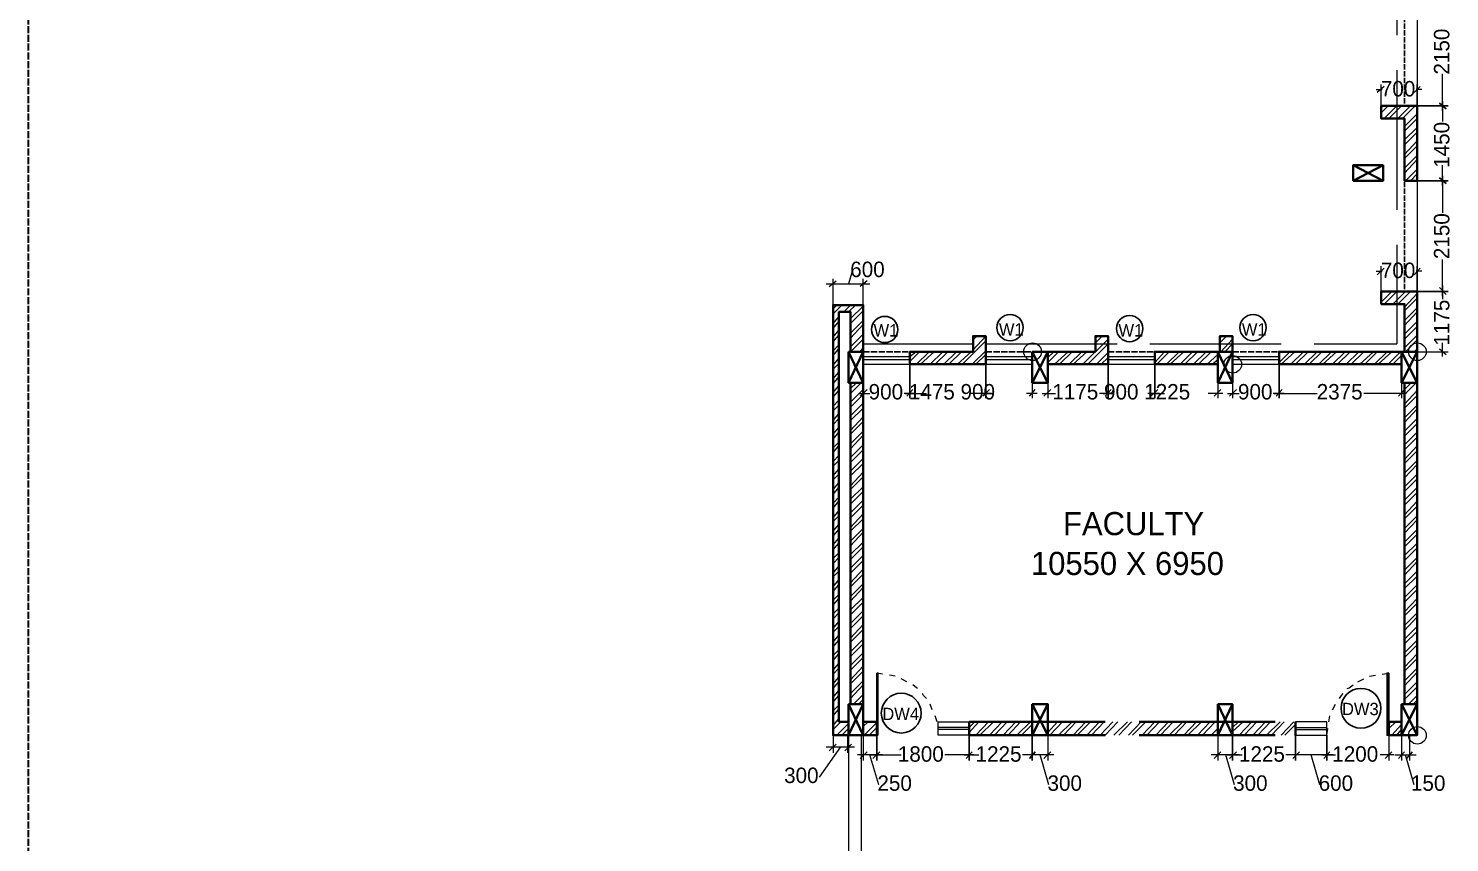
# Model space of a CAD drawing. Header units: millimetres. Extents: x 23593 to 241524, y 4405 to 182732.
# Drawn here: x 56816 to 84421, y 138495 to 154321 of the extents above; entities that cross this region are included whole.
import ezdxf

# ---------------------------------------------------------------- set-up
doc = ezdxf.new("R2010")
doc.units = ezdxf.units.MM
doc.linetypes.add('PDF_IMPORT', pattern=[1, 0.8, -0.2])
for name, color, linetype in [('PDF_0', 7, 'Continuous'), ('PDF_AR_DIMENSION', 7, 'Continuous'), ('PDF_AR_ELEVATION', 2, 'Continuous'), ('PDF_DOOR WIN TEXT', 5, 'Continuous'), ('PDF_ST COLUMN', 1, 'Continuous'), ('PDF_Text', 7, 'Continuous'), ('PDF_wall', 7, 'Continuous')]:
    doc.layers.add(name, color=color, linetype=linetype)
for name, color, linetype, true_color in [('PDF_AR_DOOR', 7, 'Continuous', 0x723939), ('PDF_AR_HATCH', 7, 'Continuous', 0x767676), ('PDF_AR_WINDOW', 7, 'Continuous', 0x00a5dd), ('PDF_exp gap', 7, 'Continuous', 0xdd006e)]:
    doc.layers.add(name, color=color, linetype=linetype, true_color=true_color)
doc.styles.add('PDF Century Gothic', font='GOTHIC.TTF')

msp = doc.modelspace()

# ---------------------------------------------------------------- linework, layer by layer
at = {"layer": 'PDF_0', "color": 1, "linetype": 'PDF_IMPORT', "lineweight": 25, "ltscale": 132.136405}
for points in [[(83546, 154946), (83546, 152813)], [(83546, 151340), (83546, 149207)]]:
    msp.add_lwpolyline(points, dxfattribs=at)
at = {"layer": 'PDF_0', "lineweight": 13}
for points in [[(83149, 153190), (83017, 153077)], [(83734, 153077), (83848, 153190)], [(83149, 149660), (83017, 149528)], [(83734, 149528), (83848, 149660)], [(72371, 149302), (72503, 149415)], [(73107, 149415), (72975, 149302)], [(84225, 148094), (84357, 147980)], [(73107, 147301), (72975, 147169)], [(76259, 147169), (76372, 147301)], [(76674, 147301), (76542, 147169)], [(79846, 147169), (79978, 147301)], [(80280, 147301), (80148, 147169)], [(83432, 147169), (83546, 147301)], [(72371, 140279), (72503, 140411)], [(72805, 140411), (72673, 140279)], [(72975, 140128), (73107, 140260)], [(76674, 140260), (76542, 140128)], [(79846, 140128), (79978, 140260)], [(83168, 140128), (83300, 140260)], [(83432, 140128), (83546, 140260)], [(83697, 140260), (83583, 140128)]]:
    msp.add_lwpolyline(points, dxfattribs=at)
for points in [[(84225, 152869), (84357, 152756)], [(84225, 151416), (84357, 151303)], [(84225, 149283), (84357, 149151)], [(73881, 147169), (73994, 147301)], [(75353, 147169), (75485, 147301)], [(77732, 147169), (77845, 147301)], [(78619, 147169), (78751, 147301)], [(81054, 147169), (81167, 147301)], [(73220, 140128), (73352, 140260)], [(75032, 140128), (75145, 140260)], [(76372, 140260), (76259, 140128)], [(80148, 140128), (80280, 140260)], [(81507, 140260), (81375, 140128)], [(81979, 140128), (82092, 140260)]]:
    msp.add_lwpolyline(points, close=True, dxfattribs=at)
at = {"layer": 'PDF_0', "color": 1, "linetype": 'PDF_IMPORT', "lineweight": 25, "ltscale": 151.013034}
for points in [[(73031, 148037), (73937, 148037)], [(75410, 148037), (76316, 148037)], [(77788, 148037), (78694, 148037)], [(80204, 148037), (81110, 148037)]]:
    msp.add_lwpolyline(points, dxfattribs=at)
at = {"layer": 'PDF_AR_DIMENSION', "lineweight": 13}
for points in [[(83093, 152813), (83093, 153228)], [(83791, 152813), (83791, 153228)], [(84282, 152718), (84282, 153436)], [(82998, 153134), (83111, 153134)], [(83885, 153134), (83772, 153134)], [(84282, 152907), (84282, 152511)], [(84282, 151265), (84282, 151661)], [(84282, 151454), (84282, 150736)], [(72824, 149623), (72748, 149358)], [(83093, 149207), (83093, 149698)], [(83791, 149207), (83791, 149698)], [(84282, 149113), (84282, 149830)], [(72314, 149358), (72446, 149358), (73031, 149358), (73163, 149358)], [(72446, 148943), (72446, 149453)], [(73031, 148943), (73031, 149453)], [(82998, 149604), (83111, 149604)], [(83885, 149604), (83772, 149604)], [(84282, 149321), (84282, 149056)], [(83791, 148037), (84395, 148037)], [(84282, 147943), (84282, 148207)], [(73031, 147735), (73031, 147131)], [(79921, 147792), (79921, 147131)], [(83489, 147792), (83489, 147131)], [(76316, 147433), (76316, 147131)], [(76618, 147433), (76618, 147131)], [(80204, 147433), (80204, 147131)], [(72937, 147225), (73163, 147225)], [(74032, 147225), (73824, 147225)], [(73843, 147225), (74258, 147225)], [(75523, 147225), (75108, 147225)], [(75315, 147225), (75542, 147225)], [(76410, 147225), (76203, 147225)], [(76505, 147225), (76769, 147225)], [(77883, 147225), (77618, 147225)], [(77694, 147225), (77901, 147225)], [(78789, 147225), (78562, 147225)], [(78581, 147225), (78883, 147225)], [(80016, 147225), (79732, 147225)], [(80110, 147225), (80337, 147225)], [(81205, 147225), (80997, 147225)], [(81016, 147225), (81847, 147225)], [(83583, 147225), (82753, 147225)], [(72446, 140581), (72446, 140241)], [(72729, 140581), (72729, 140241)], [(73031, 140581), (73031, 140090)], [(76618, 140581), (76618, 140090)], [(79921, 140581), (79921, 140090)], [(83244, 140581), (83244, 140090)], [(83489, 140581), (83489, 140090)], [(83640, 140581), (83640, 140090)], [(72182, 139769), (72597, 140354)], [(72314, 140354), (72446, 140354), (72729, 140354), (72861, 140354)], [(73409, 140203), (73296, 140203), (73031, 140203), (72918, 140203)], [(73333, 139618), (73163, 140203)], [(73182, 140203), (73767, 140203)], [(75183, 140203), (74617, 140203)], [(74994, 140203), (75278, 140203)], [(76410, 140203), (76127, 140203)], [(76731, 140203), (76618, 140203), (76316, 140203), (76184, 140203)], [(76637, 139618), (76467, 140203)], [(80337, 140203), (80204, 140203), (79921, 140203), (79789, 140203)], [(80242, 139618), (80072, 140203)], [(80110, 140203), (80393, 140203)], [(81545, 140203), (81243, 140203)], [(82168, 140203), (82035, 140203), (81431, 140203), (81318, 140203)], [(81903, 139618), (81733, 140203)], [(81941, 140203), (82205, 140203)], [(83338, 140203), (83074, 140203)], [(83357, 140203), (83489, 140203), (83640, 140203), (83772, 140203)], [(83734, 139618), (83564, 140203)]]:
    msp.add_lwpolyline(points, dxfattribs=at)
for points in [[(84395, 152813), (83791, 152813)], [(84395, 151359), (83791, 151359)], [(84395, 149207), (83791, 149207)], [(73937, 147131), (73937, 147792)], [(75410, 147131), (75410, 147792)], [(77788, 147131), (77788, 147792)], [(78694, 147131), (78694, 147792)], [(81110, 147131), (81110, 147792)], [(73296, 140090), (73296, 140581)], [(75089, 140090), (75089, 140581)], [(76316, 140090), (76316, 140581)], [(80204, 140090), (80204, 140581)], [(81431, 140090), (81431, 140581)], [(82035, 140090), (82035, 140581)]]:
    msp.add_lwpolyline(points, close=True, dxfattribs=at)
at = {"layer": 'PDF_AR_DOOR', "lineweight": 25}
for points in [[(73296, 141789), (73314, 141789), (73314, 140581), (73296, 140581)], [(83244, 141789), (83206, 141789), (83206, 140581), (83244, 140581)]]:
    msp.add_lwpolyline(points, close=True, dxfattribs=at)
at = {"layer": 'PDF_AR_DOOR', "lineweight": 20}
for points in [[(73409, 141770), (73296, 141789)], [(73654, 141732), (73541, 141751)], [(73881, 141619), (73767, 141676)], [(82639, 141619), (82753, 141676)], [(82866, 141732), (82979, 141751)], [(83111, 141770), (83244, 141789)], [(74088, 141487), (74069, 141506), (73994, 141562)], [(74258, 141298), (74202, 141355), (74183, 141392)], [(82281, 141298), (82319, 141355), (82356, 141392)], [(82432, 141487), (82470, 141506), (82545, 141562)], [(74371, 141072), (74334, 141185)], [(82149, 141072), (82205, 141185)], [(74466, 140845), (74428, 140958)], [(82073, 140845), (82092, 140958)], [(74485, 140581), (74485, 140713)], [(82035, 140581), (82054, 140713)]]:
    msp.add_lwpolyline(points, dxfattribs=at)
at = {"layer": 'PDF_AR_ELEVATION', "lineweight": 20}
for points in [[(72748, 140581), (72748, 137240)], [(72994, 140581), (72994, 137296)]]:
    msp.add_lwpolyline(points, dxfattribs=at)
at = {"layer": 'PDF_AR_HATCH', "lineweight": 5}
for points in [[(83093, 152775), (83130, 152813)], [(83093, 152681), (83225, 152813)], [(83149, 152567), (83395, 152813)], [(83244, 152567), (83489, 152813)], [(83413, 152567), (83659, 152813)], [(83508, 152567), (83753, 152813)], [(83546, 152416), (83791, 152662)], [(83546, 152322), (83791, 152567)], [(83546, 152152), (83791, 152397)], [(83546, 152058), (83791, 152303)], [(83546, 151869), (83791, 152133)], [(83546, 151793), (83791, 152039)], [(83546, 151605), (83791, 151850)], [(83546, 151510), (83791, 151775)], [(83564, 151359), (83791, 151586)], [(83659, 151359), (83791, 151491)], [(83093, 149000), (83300, 149207)], [(83093, 149188), (83111, 149207)], [(83149, 148962), (83395, 149207)], [(83319, 148962), (83564, 149207)], [(83413, 148962), (83659, 149207)], [(83546, 148905), (83791, 149170)], [(83546, 148830), (83791, 149075)], [(72446, 148868), (72522, 148943)], [(72446, 148773), (72616, 148943)], [(72654, 148811), (72786, 148943)], [(72748, 148811), (72880, 148943)], [(72786, 148679), (73031, 148924)], [(72786, 148584), (73031, 148830)], [(83546, 148641), (83791, 148886)], [(83546, 148547), (83791, 148811)], [(72446, 148584), (72559, 148717)], [(72446, 148490), (72559, 148622)], [(72786, 148396), (73031, 148641)], [(72786, 148301), (73031, 148566)], [(83546, 148377), (83791, 148622)], [(83546, 148282), (83791, 148528)], [(72446, 148320), (72559, 148452)], [(72446, 148226), (72559, 148358)], [(72786, 148131), (73031, 148377)], [(72786, 148037), (73031, 148282)], [(74957, 147792), (75410, 148245)], [(75164, 148075), (75410, 148339)], [(75164, 148264), (75240, 148339)], [(77297, 147792), (77788, 148282)], [(77543, 148301), (77581, 148339)], [(77543, 148207), (77675, 148339)], [(79959, 148301), (79997, 148339)], [(79959, 148207), (80091, 148339)], [(79978, 148037), (80204, 148282)], [(83546, 148113), (83791, 148358)], [(83564, 148037), (83791, 148264)], [(72446, 148056), (72559, 148169)], [(72446, 147961), (72559, 148094)], [(72975, 148037), (73031, 148113)], [(73937, 147943), (74051, 148037)], [(73937, 147848), (74126, 148037)], [(74069, 147792), (74315, 148037)], [(74145, 147792), (74409, 148037)], [(74334, 147792), (74579, 148037)], [(74428, 147792), (74674, 148037)], [(74598, 147792), (74843, 148037)], [(74692, 147792), (74938, 148037)], [(74862, 147792), (75127, 148037)], [(75145, 147792), (75410, 148056)], [(75221, 147792), (75410, 147980)], [(76618, 147924), (76731, 148037)], [(76618, 147829), (76825, 148037)], [(76750, 147792), (77014, 148037)], [(76844, 147792), (77090, 148037)], [(77033, 147792), (77279, 148037)], [(77109, 147792), (77373, 148037)], [(77392, 147792), (77788, 148188)], [(77562, 147792), (77788, 148018)], [(78694, 147829), (78883, 148037)], [(78694, 148018), (78713, 148037)], [(78732, 147792), (78977, 148037)], [(78921, 147792), (79166, 148037)], [(78996, 147792), (79261, 148037)], [(79185, 147792), (79430, 148037)], [(79279, 147792), (79525, 148037)], [(79449, 147792), (79695, 148037)], [(79544, 147792), (79789, 148037)], [(79714, 147792), (79921, 147980)], [(80053, 148037), (80204, 148188)], [(81110, 147829), (81318, 148037)], [(81110, 148018), (81129, 148037)], [(81148, 147792), (81412, 148037)], [(81337, 147792), (81582, 148037)], [(81431, 147792), (81677, 148037)], [(81601, 147792), (81847, 148037)], [(81696, 147792), (81941, 148037)], [(81884, 147792), (82130, 148037)], [(81960, 147792), (82224, 148037)], [(82149, 147792), (82394, 148037)], [(82243, 147792), (82488, 148037)], [(82413, 147792), (82658, 148037)], [(82507, 147792), (82753, 148037)], [(82677, 147792), (82941, 148037)], [(82772, 147792), (83017, 148037)], [(82960, 147792), (83206, 148037)], [(83036, 147792), (83300, 148037)], [(83225, 147792), (83470, 148037)], [(83319, 147792), (83489, 147961)], [(83734, 148037), (83791, 148094)], [(72446, 147773), (72559, 147905)], [(72446, 147697), (72559, 147810)], [(75410, 147792), (75410, 147792)], [(77656, 147792), (77788, 147924)], [(79808, 147792), (79921, 147886)], [(72446, 147508), (72559, 147641)], [(72446, 147414), (72559, 147546)], [(72786, 147320), (72899, 147433)], [(72786, 147225), (72994, 147433)], [(83546, 147301), (83678, 147433)], [(83546, 147206), (83772, 147433)], [(72446, 147244), (72559, 147376)], [(72446, 147150), (72559, 147282)], [(72786, 147055), (73031, 147301)], [(72786, 146961), (73031, 147206)], [(83546, 147018), (83791, 147282)], [(83546, 146942), (83791, 147188)], [(72446, 146980), (72559, 147093)], [(72446, 146886), (72559, 146999)], [(72786, 146791), (73031, 147037)], [(72786, 146697), (73031, 146942)], [(83546, 146753), (83791, 146999)], [(83546, 146659), (83791, 146923)], [(72446, 146697), (72559, 146829)], [(72446, 146621), (72559, 146735)], [(72786, 146508), (73031, 146772)], [(72786, 146432), (73031, 146678)], [(83546, 146489), (83791, 146735)], [(83546, 146395), (83791, 146640)], [(72446, 146432), (72559, 146565)], [(72446, 146338), (72559, 146470)], [(72786, 146244), (73031, 146489)], [(72786, 146149), (73031, 146414)], [(83546, 146225), (83791, 146470)], [(83546, 146130), (83791, 146376)], [(72446, 146168), (72559, 146281)], [(72446, 146074), (72559, 146206)], [(72786, 145979), (73031, 146225)], [(72786, 145885), (73031, 146130)], [(83546, 145942), (83791, 146206)], [(83546, 145866), (83791, 146112)], [(72446, 145904), (72559, 146017)], [(72446, 145810), (72559, 145923)], [(72446, 145621), (72559, 145753)], [(72786, 145715), (73031, 145961)], [(72786, 145621), (73031, 145866)], [(83546, 145677), (83791, 145923)], [(83546, 145583), (83791, 145847)], [(72446, 145545), (72559, 145659)], [(72446, 145357), (72559, 145489)], [(72786, 145432), (73031, 145696)], [(72786, 145357), (73031, 145602)], [(83546, 145413), (83791, 145659)], [(83546, 145319), (83791, 145564)], [(72446, 145262), (72559, 145394)], [(72446, 145092), (72559, 145206)], [(72786, 145168), (73031, 145413)], [(72786, 145073), (73031, 145319)], [(83546, 145149), (83791, 145394)], [(83546, 145054), (83791, 145300)], [(72446, 144998), (72559, 145130)], [(72446, 144809), (72559, 144941)], [(72786, 144903), (73031, 145149)], [(72786, 144809), (73031, 145054)], [(83546, 144866), (83791, 145130)], [(83546, 144790), (83791, 145036)], [(72446, 144734), (72559, 144847)], [(72446, 144545), (72559, 144677)], [(72786, 144620), (73031, 144885)], [(72786, 144545), (73031, 144790)], [(83546, 144601), (83791, 144847)], [(83546, 144507), (83791, 144771)], [(72446, 144450), (72559, 144583)], [(72446, 144281), (72559, 144413)], [(72786, 144356), (73031, 144601)], [(72786, 144262), (73031, 144526)], [(83546, 144337), (83791, 144583)], [(83546, 144243), (83791, 144488)], [(72446, 144186), (72559, 144318)], [(72446, 144016), (72559, 144130)], [(72786, 144092), (73031, 144337)], [(72786, 143997), (73031, 144243)], [(83546, 144073), (83791, 144318)], [(83546, 143979), (83791, 144224)], [(72446, 143922), (72559, 144035)], [(72446, 143733), (72559, 143865)], [(72786, 143828), (73031, 144073)], [(72786, 143733), (73031, 143979)], [(83546, 143790), (83791, 144035)], [(83546, 143695), (83791, 143960)], [(72446, 143658), (72559, 143771)], [(72446, 143469), (72559, 143601)], [(72786, 143544), (73031, 143809)], [(72786, 143469), (73031, 143714)], [(83546, 143525), (83791, 143771)], [(83546, 143431), (83791, 143676)], [(72446, 143374), (72559, 143507)], [(72446, 143205), (72559, 143318)], [(72786, 143280), (73031, 143525)], [(72786, 143186), (73031, 143450)], [(83546, 143261), (83791, 143507)], [(83546, 143167), (83791, 143412)], [(72446, 143110), (72559, 143242)], [(72446, 142940), (72559, 143054)], [(72786, 143016), (73031, 143261)], [(72786, 142921), (73031, 143167)], [(72786, 142752), (73031, 142997)], [(83546, 142978), (83791, 143242)], [(83546, 142903), (83791, 143148)], [(72446, 142846), (72559, 142959)], [(72446, 142657), (72559, 142789)], [(72786, 142657), (73031, 142903)], [(72786, 142468), (73031, 142733)], [(83546, 142714), (83791, 142959)], [(83546, 142619), (83791, 142884)], [(72446, 142582), (72559, 142695)], [(72446, 142393), (72559, 142525)], [(72786, 142393), (73031, 142638)], [(72786, 142204), (73031, 142450)], [(83546, 142450), (83791, 142695)], [(83546, 142355), (83791, 142601)], [(72446, 142299), (72559, 142431)], [(72446, 142129), (72559, 142242)], [(72446, 142034), (72559, 142166)], [(72786, 142110), (73031, 142355)], [(72786, 141940), (73031, 142185)], [(83546, 142185), (83791, 142431)], [(83546, 142091), (83791, 142336)], [(83546, 141902), (83791, 142166)], [(72446, 141845), (72559, 141978)], [(72786, 141845), (73031, 142091)], [(72786, 141657), (73031, 141921)], [(83546, 141827), (83791, 142072)], [(72446, 141770), (72559, 141883)], [(72446, 141581), (72559, 141713)], [(72446, 141487), (72559, 141619)], [(72786, 141581), (73031, 141827)], [(72786, 141392), (73031, 141638)], [(83546, 141638), (83791, 141883)], [(83546, 141543), (83791, 141808)], [(83546, 141374), (83791, 141619)], [(72446, 141317), (72559, 141449)], [(72446, 141223), (72559, 141355)], [(72786, 141298), (73031, 141562)], [(72842, 141185), (73031, 141374)], [(83546, 141279), (83791, 141525)], [(83621, 141185), (83791, 141355)], [(72446, 141053), (72559, 141166)], [(72446, 140958), (72559, 141090)], [(72937, 141185), (73031, 141279)], [(83715, 141185), (83791, 141260)], [(72446, 140769), (72559, 140902)], [(72446, 140694), (72597, 140845)], [(72522, 140581), (72748, 140807)], [(73031, 140845), (73031, 140845)], [(73031, 140751), (73126, 140845)], [(73050, 140581), (73296, 140826)], [(75089, 140732), (75202, 140845)], [(75089, 140637), (75278, 140845)], [(75221, 140581), (75466, 140845)], [(75296, 140581), (75561, 140845)], [(75485, 140581), (75731, 140845)], [(75580, 140581), (75825, 140845)], [(75749, 140581), (75995, 140845)], [(75844, 140581), (76089, 140845)], [(76014, 140581), (76278, 140845)], [(76108, 140581), (76316, 140788)], [(76618, 140637), (76807, 140845)], [(76618, 140826), (76637, 140845)], [(76656, 140581), (76901, 140845)], [(76825, 140581), (77090, 140845)], [(76920, 140581), (77165, 140845)], [(77109, 140581), (77354, 140845)], [(77184, 140581), (77448, 140845)], [(77373, 140581), (77618, 140845)], [(77467, 140581), (77713, 140845)], [(77637, 140581), (77883, 140845)], [(77732, 140581), (77977, 140845)], [(77901, 140581), (78166, 140845)], [(77996, 140581), (78241, 140845)], [(78185, 140581), (78430, 140845)], [(78260, 140581), (78524, 140845)], [(78449, 140581), (78694, 140845)], [(78543, 140581), (78789, 140845)], [(78713, 140581), (78959, 140845)], [(78808, 140581), (79053, 140845)], [(78977, 140581), (79242, 140845)], [(79072, 140581), (79317, 140845)], [(79261, 140581), (79506, 140845)], [(79336, 140581), (79600, 140845)], [(79525, 140581), (79770, 140845)], [(79619, 140581), (79865, 140845)], [(80204, 140732), (80318, 140845)], [(80204, 140656), (80412, 140845)], [(80337, 140581), (80582, 140845)], [(80431, 140581), (80676, 140845)], [(80601, 140581), (80846, 140845)], [(80695, 140581), (80941, 140845)], [(80865, 140581), (81129, 140845)], [(80959, 140581), (81205, 140845)], [(81148, 140581), (81394, 140845)], [(81224, 140581), (81431, 140788)], [(83244, 140807), (83281, 140845)], [(83244, 140713), (83376, 140845)], [(83300, 140581), (83489, 140788)], [(72616, 140581), (72748, 140713)], [(73145, 140581), (73296, 140732)], [(76297, 140581), (76316, 140618)], [(79789, 140581), (79921, 140713)], [(79883, 140581), (79921, 140618)], [(81412, 140581), (81431, 140618)], [(83395, 140581), (83489, 140694)]]:
    msp.add_lwpolyline(points, dxfattribs=at)
at = {"layer": 'PDF_AR_WINDOW', "color": 2, "lineweight": 20}
for points in [[(73031, 148188), (75164, 148188)], [(73031, 147792), (73937, 147792)], [(75410, 147792), (76316, 147792)], [(77788, 147792), (78694, 147792)], [(80204, 147792), (81110, 147792)], [(75089, 140581), (74485, 140581), (74485, 140845), (75089, 140845)], [(81431, 140581), (82035, 140581), (82035, 140845), (81431, 140845)]]:
    msp.add_lwpolyline(points, dxfattribs=at)
at = {"layer": 'PDF_AR_WINDOW', "color": 2, "linetype": 'PDF_IMPORT', "lineweight": 20, "ltscale": 3190.150348}
msp.add_lwpolyline([(75410, 148188), (83395, 148188)], dxfattribs=at)
at = {"layer": 'PDF_AR_WINDOW', "lineweight": 20}
for points in [[(73031, 147943), (73937, 147943)], [(73031, 147886), (73937, 147886)], [(75410, 147943), (76316, 147943)], [(75410, 147886), (76316, 147886)], [(77788, 147943), (78694, 147943)], [(77788, 147886), (78694, 147886)], [(80204, 147943), (81110, 147943)], [(80204, 147886), (81110, 147886)], [(75089, 140732), (74485, 140732)], [(75089, 140694), (74485, 140694)], [(81431, 140732), (82035, 140732)], [(81431, 140694), (82035, 140694)]]:
    msp.add_lwpolyline(points, dxfattribs=at)
at = {"layer": 'PDF_DOOR WIN TEXT', "lineweight": 25}
for centre, radius in [((73449, 148468), 255), ((75884, 148505), 255), ((78206, 148486), 255), ((80603, 148505), 255), ((73770, 141011), 387), ((82699, 141105), 387)]:
    msp.add_circle(centre, radius, dxfattribs=at)
at = {"layer": 'PDF_exp gap', "color": 3, "linetype": 'PDF_IMPORT', "lineweight": 35, "ltscale": 169.889663}
msp.add_lwpolyline([(58515, 83385), (56816, 83385), (56816, 168933), (58515, 168933)], dxfattribs=at)
at = {"layer": 'PDF_ST COLUMN', "color": 6, "lineweight": 40}
for points in [[(82545, 151359), (82545, 151661), (83130, 151661), (83130, 151359)], [(72748, 148037), (73031, 148037), (73031, 147433), (72748, 147433)], [(76316, 148037), (76618, 148037), (76618, 147433), (76316, 147433)], [(79921, 148037), (80204, 148037), (80204, 147433), (79921, 147433)], [(83489, 148037), (83791, 148037), (83791, 147433), (83489, 147433)], [(72748, 141185), (73031, 141185), (73031, 140581), (72748, 140581)], [(76316, 141185), (76618, 141185), (76618, 140581), (76316, 140581)], [(79921, 141185), (80204, 141185), (80204, 140581), (79921, 140581)], [(83489, 141185), (83791, 141185), (83791, 140581), (83489, 140581)]]:
    msp.add_lwpolyline(points, close=True, dxfattribs=at)
for points in [[(83130, 151359), (82545, 151661)], [(83130, 151661), (82545, 151359)], [(72748, 147433), (73031, 148037)], [(73031, 147433), (72748, 148037)], [(76316, 147433), (76618, 148037)], [(76618, 147433), (76316, 148037)], [(79921, 147433), (80204, 148037)], [(80204, 147433), (79921, 148037)], [(83489, 147433), (83791, 148037)], [(83791, 147433), (83489, 148037)], [(72748, 140581), (73031, 141185)], [(73031, 140581), (72748, 141185)], [(76316, 140581), (76618, 141185)], [(76618, 140581), (76316, 141185)], [(79921, 140581), (80204, 141185)], [(80204, 140581), (79921, 141185)], [(83489, 140581), (83791, 141185)], [(83791, 140581), (83489, 141185)]]:
    msp.add_lwpolyline(points, dxfattribs=at)
at = {"layer": 'PDF_wall', "color": 2, "linetype": 'PDF_IMPORT', "lineweight": 20, "ltscale": 3397.79327}
msp.add_lwpolyline([(83395, 156909), (83395, 148188)], dxfattribs=at)
at = {"layer": 'PDF_wall', "color": 2, "lineweight": 20}
for points in [[(83791, 154965), (83791, 152813)], [(83791, 151359), (83791, 149207)]]:
    msp.add_lwpolyline(points, dxfattribs=at)
at = {"layer": 'PDF_wall', "lineweight": 40}
for points in [[(83791, 152813), (83093, 152813), (83093, 152567), (83546, 152567), (83546, 151359), (83791, 151359)], [(75164, 148037), (73937, 148037), (73937, 147792), (75410, 147792), (75410, 148339), (75164, 148339)]]:
    msp.add_lwpolyline(points, close=True, dxfattribs=at)
for points in [[(83791, 148037), (83791, 149207), (83093, 149207), (83093, 148962), (83546, 148962), (83546, 148037)], [(73031, 148037), (73031, 148943), (72446, 148943), (72446, 140581), (72748, 140581)], [(72786, 148037), (72786, 148811), (72559, 148811), (72559, 140845), (72748, 140845)], [(76618, 147792), (77788, 147792), (77788, 148339), (77543, 148339), (77543, 148037), (76618, 148037)], [(80204, 148037), (80204, 148339), (79959, 148339), (79959, 148037)], [(79921, 148037), (78694, 148037), (78694, 147792), (79921, 147792)], [(83489, 148037), (81110, 148037), (81110, 147792), (83489, 147792)], [(72786, 147433), (72786, 141185)], [(73031, 147433), (73031, 141185)], [(83546, 147433), (83546, 141185)], [(83791, 147433), (83791, 141185)], [(73031, 140581), (73296, 140581), (73296, 140845), (73031, 140845)], [(75089, 140845), (75089, 140581)], [(81431, 140845), (81431, 140581)], [(83489, 140845), (83244, 140845), (83244, 140581), (83489, 140581)]]:
    msp.add_lwpolyline(points, dxfattribs=at)
at = {"layer": 'PDF_wall', "linetype": 'PDF_IMPORT', "lineweight": 40, "ltscale": 3303.410123}
for points in [[(75089, 140845), (81431, 140845)], [(75089, 140581), (81431, 140581)]]:
    msp.add_lwpolyline(points, dxfattribs=at)
at = {"layer": 'PDF_wall', "lineweight": 0}
for centre in [(76321, 148036), (80209, 147791), (83796, 148036), (83796, 140580)]:
    msp.add_circle(centre, 171, dxfattribs=at)

# ---------------------------------------------------------------- texts
at = {"layer": 'PDF_Text', "char_height": 300, "attachment_point": 4, "rotation": 90, "style": 'PDF Century Gothic'}
for s, insert in [('2150', (84269, 153423)), ('1450', (84269, 151611)), ('2150', (84269, 149836)), ('1175', (84269, 148156))]:
    msp.add_mtext(s, dxfattribs=dict(at, insert=insert))
at = {"layer": 'PDF_Text', "attachment_point": 4, "style": 'PDF Century Gothic'}
for s, insert, char_height in [('700', (83086, 153146), 300), ('600', (72779, 149635), 300), ('700', (83086, 149616), 300), ('900 1475 900', (73137, 147256), 300), ('1175 900 1225', (76705, 147256), 300), ('900', (80311, 147256), 300), ('2375', (81840, 147256), 300), ('FACULTY', (76913, 144692), 450), ('10550 X 6950', (76290, 143918), 450.01), ('1800', (73704, 140215), 300), ('1225', (75214, 140215), 300), ('1225', (80330, 140215), 300), ('1200', (82142, 140215), 300), ('300', (71495, 139800), 300), ('250', (73307, 139649), 300), ('300', (76611, 139649), 300), ('300', (80216, 139649), 300), ('600', (81878, 139649), 300), ('150', (83671, 139649), 300)]:
    msp.add_mtext(s, dxfattribs=dict(at, insert=insert, char_height=char_height))
at = {"layer": 'PDF_Text', "color": 5, "char_height": 240, "attachment_point": 4, "style": 'PDF Century Gothic'}
for s, insert in [('W1', (73232, 148452)), ('W1', (75667, 148471)), ('W1', (77989, 148452)), ('W1', (80386, 148471)), ('DW4', (73402, 140995)), ('DW3', (82331, 141090))]:
    msp.add_mtext(s, dxfattribs=dict(at, insert=insert))

doc.saveas('drawing.dxf')
